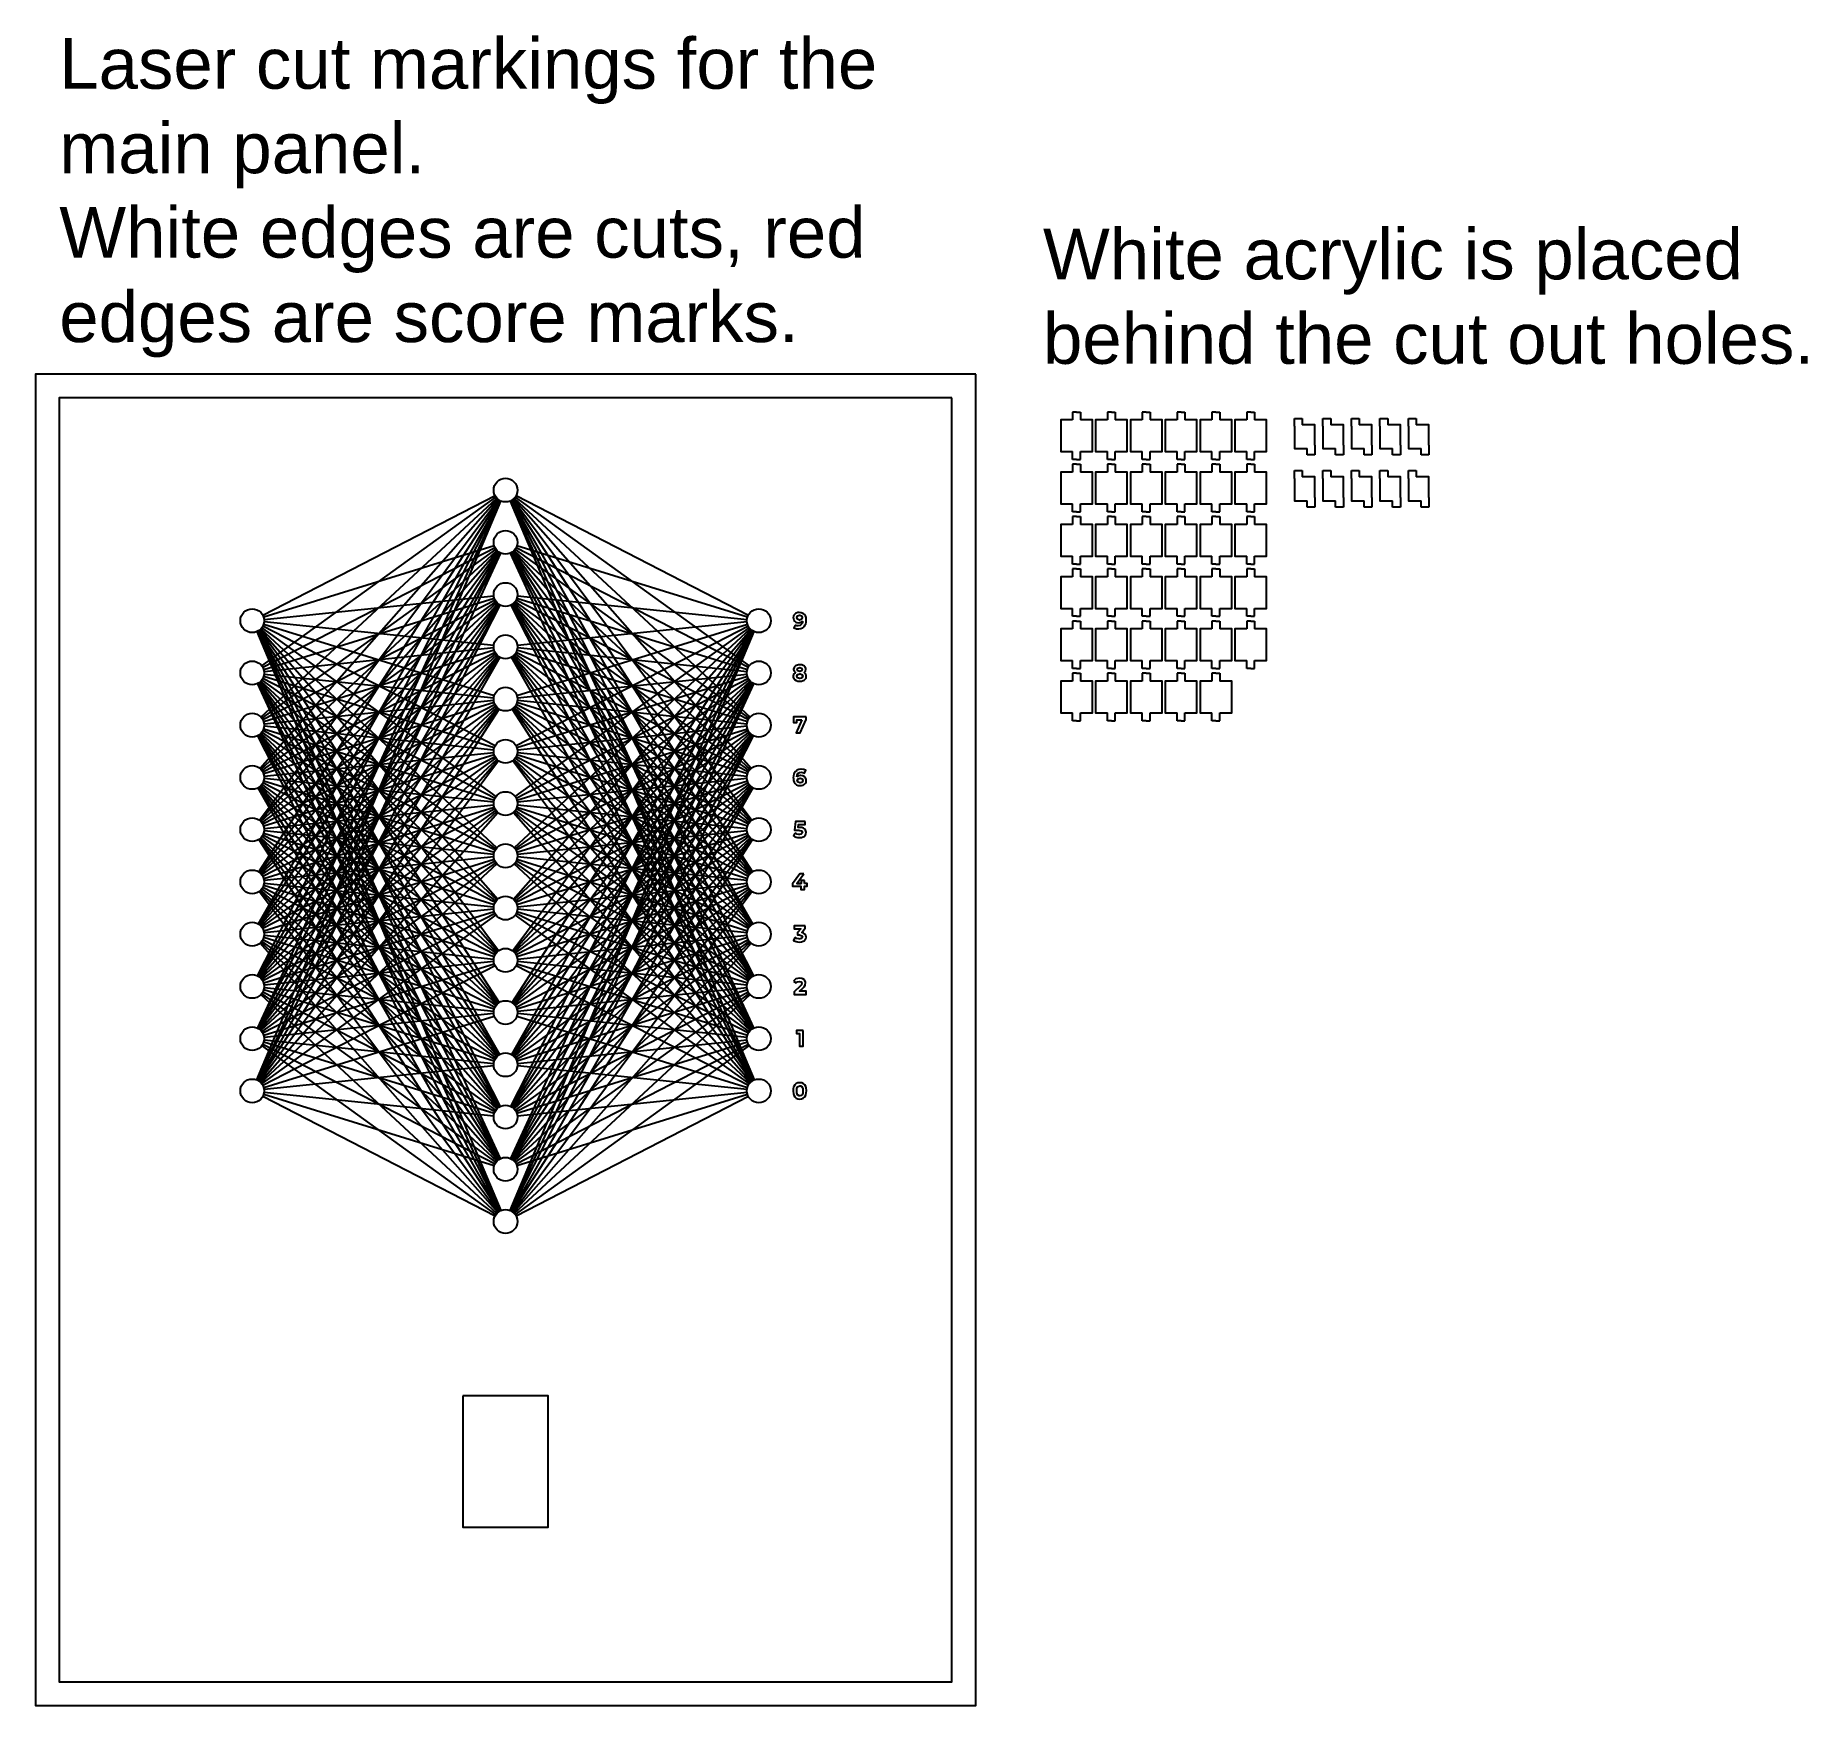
# Model space of a CAD drawing. Header units: millimetres. Extents: x 17 to 1137, y 32 to 1087.
import ezdxf

# ---------------------------------------------------------------- set-up
doc = ezdxf.new("R2010")
doc.units = ezdxf.units.MM
doc.layers.add('CUTTING', color=7, linetype='Continuous')
doc.layers.add('SCORING', color=1, linetype='Continuous')
doc.styles.get("Standard").update_dxf_attribs({"font": 'arial.ttf'})

# ---------------------------------------------------------------- blocks, each defined once
blk = doc.blocks.new('*U10')
at = {"layer": 'CUTTING'}
for p, q in [((-15, 0), (-15, 2.5)), ((-15, 2.5), (-10, 2.5)), ((-15, 0), (-15, -2.5)), ((15, 2.5), (10, 2.5)), ((15, 0), (15, 2.5)), ((15, 0), (15, -2.5)), ((-15, -2.5), (-10, -2.5)), ((15, -2.5), (10, -2.5))]:
    blk.add_line(p, q, dxfattribs=at)
for points in [[(10, 2.5), (10, 10), (-10, 10), (-10, 2.5)], [(-10, -2.5), (-10, -10), (10, -10), (10, -2.5)]]:
    blk.add_lwpolyline(points, dxfattribs=at)
blk = doc.blocks.new('*U12')
at = {"layer": 'CUTTING', "color": 0, "linetype": 'ByBlock', "lineweight": -2, "transparency": 16777216}
for p in [(0, 110), (33, 110), (66, 110), (99, 110), (132, 110), (0, 88), (33, 88), (66, 88), (99, 88), (132, 88), (165, 88), (0, 66), (33, 66), (66, 66), (99, 66), (132, 66), (165, 66), (0, 44), (33, 44), (66, 44), (99, 44), (132, 44), (165, 44), (0, 22), (33, 22), (66, 22), (99, 22), (132, 22), (165, 22), (0, 0), (33, 0), (66, 0), (99, 0), (132, 0), (165, 0)]:
    blk.add_blockref('*U10', p, dxfattribs=at)
blk = doc.blocks.new('*U24')
at = {"layer": 'CUTTING'}
for p, q in [((-66, -28.3), (-60, -28.3)), ((-60, -33.3), (-64, -33.3)), ((-60, -28.3), (-60, -33.3)), ((-83, -41.3), (-83, -36.3)), ((-83, -36.3), (-79, -36.3)), ((-78, -41.3), (-83, -41.3))]:
    blk.add_line(p, q, dxfattribs=at)
for points in [[(-66, -28.3), (-79, -28.3), (-79, -36.3)], [(-78, -41.3), (-64, -41.3), (-64, -33.3)]]:
    blk.add_lwpolyline(points, dxfattribs=at)
blk = doc.blocks.new('*U25')
at = {"layer": 'CUTTING', "color": 0, "linetype": 'ByBlock', "lineweight": -2, "transparency": 16777216}
for p in [(0, 72), (33, 72), (0, 54), (33, 54), (0, 36), (33, 36), (0, 18), (33, 18), (0, 0), (33, 0)]:
    blk.add_blockref('*U24', p, dxfattribs=at)

msp = doc.modelspace()

# ---------------------------------------------------------------- linework, layer by layer
at = {"color": 5}
msp.add_lwpolyline([(611.1, 873.4), (17.1, 873.4), (17.1, 32.4), (611.1, 32.4)], close=True, dxfattribs=at)
at = {"layer": 'CUTTING'}
for points in [[(596.1, 858.4), (32.1, 858.4), (32.1, 47.4), (596.1, 47.4)], [(502.1, 458.8), (497.8, 458.8), (497.8, 456.9), (499.8, 456.9), (499.8, 448.8), (502.1, 448.8)], [(287.1, 228.1), (287.1, 145.1), (341.1, 145.1), (341.1, 228.1)]]:
    msp.add_lwpolyline(points, close=True, dxfattribs=at)
for points in [[(496.3, 721.2), (496.1, 720.7), (495.8, 719.4), (495.9, 718.9), (496.3, 717.8)], [(499.6, 722.8), (498.8, 722.7), (497.7, 722.4), (497.2, 722.1), (496.3, 721.2)], [(496.3, 717.8), (496.6, 717.5)], [(496.6, 717.5), (497.5, 716.7), (498, 716.5), (499.3, 716.3), (499.7, 716.4), (500.8, 716.6), (501.8, 717.3)], [(499.8, 718), (499.7, 718), (498.6, 718.5), (498.5, 718.5), (498.1, 719.6), (498.1, 719.6), (498.6, 720.7), (498.6, 720.7), (499.8, 721)], [(501.8, 717.3), (501.5, 716), (500.9, 715.1), (500.2, 714.5), (498.9, 714.3)], [(502.7, 713.9), (503.4, 714.9), (503.7, 715.4), (504, 716.6), (504.1, 717.8), (504.1, 718.3), (503.9, 719.6), (503.5, 720.6), (502.9, 721.5), (502.9, 721.6), (502, 722.2), (500.9, 722.6), (499.6, 722.8)], [(499.8, 721), (500, 721), (501.1, 720.6), (501.1, 720.6), (501.5, 719.6), (501.5, 719.5), (501, 718.5), (500.9, 718.4), (499.8, 718)], [(497.1, 714.8), (496.2, 713.1), (496.3, 713), (497.5, 712.6), (497.8, 712.5), (499, 712.4), (499.4, 712.4), (500.6, 712.6), (501.6, 713), (501.8, 713.2), (502.7, 713.9)], [(498.9, 714.3), (498.1, 714.4), (497.1, 714.8)], [(496.4, 688.1), (496.1, 686.9), (496.1, 686.8), (496.4, 685.8), (496.4, 685.7), (497.3, 684.9), (497, 684.7), (496.1, 683.9), (496, 683.6), (495.7, 682.5), (495.8, 682), (496.3, 680.9)], [(496.3, 680.9), (496.7, 680.4), (497.7, 679.8), (498.7, 679.5), (500, 679.4), (501.1, 679.5), (502.2, 679.8), (502.8, 680.1), (503.6, 680.9), (503.9, 681.3), (504.1, 682.5), (504.1, 682.7), (503.8, 683.9), (503.6, 684.1)], [(500, 689.8), (499.1, 689.7), (497.9, 689.4), (497.5, 689.2), (496.6, 688.5), (496.4, 688.1)], [(500, 681.1), (499.7, 681.1), (498.6, 681.5), (498.6, 681.5), (498.1, 682.6), (498.1, 682.6), (498.6, 683.6), (498.8, 683.7), (500, 684)], [(500, 685.6), (498.8, 685.9), (498.4, 686.8), (498.8, 687.7), (500, 688.1)], [(502.7, 684.9), (503.5, 685.8), (503.5, 685.8), (503.8, 686.9), (503.8, 687.4), (503.3, 688.5), (503, 688.8), (502, 689.4), (501.2, 689.7), (500, 689.8)], [(500, 688.1), (500, 688.1), (501.1, 687.7), (501.5, 686.8), (501.1, 685.9), (501.1, 685.9), (500, 685.6), (500, 685.6)], [(500, 684), (500.2, 684), (501.3, 683.6), (501.3, 683.6), (501.8, 682.6), (501.8, 682.6), (501.3, 681.5), (501.1, 681.4), (500, 681.1)], [(503.6, 684.1), (502.7, 684.9), (502.7, 684.9)], [(504, 656.8), (495.9, 656.8), (495.9, 653.2), (498, 653.2), (498, 654.9), (501.3, 654.9)], [(501.3, 654.9), (497.7, 646.8), (500.2, 646.8), (504, 655.3)], [(501.3, 654.9), (497.7, 646.8), (500.2, 646.8), (504, 655.3)], [(504, 655.3), (504, 656.8)], [(497.2, 622.3), (496.4, 621.3), (496.3, 620.8), (495.9, 619.7), (495.8, 618.4)], [(495.8, 618.4), (495.9, 618), (496, 616.7), (496.4, 615.6), (497, 614.7), (497.1, 614.7), (497.9, 614), (499, 613.6), (500.3, 613.5), (501.1, 613.5), (502.2, 613.8), (502.7, 614.2), (503.6, 615)], [(500.9, 623.8), (500.6, 623.8), (499.3, 623.6), (498.2, 623.1), (498.1, 623), (497.2, 622.3)], [(498.2, 619), (498.4, 620.2), (498.9, 621.2), (499.8, 621.7), (501, 621.9)], [(500.6, 619.9), (500.3, 619.9), (499.1, 619.6), (498.2, 619)], [(500.2, 615.2), (500, 615.2), (498.9, 615.6), (498.9, 615.6), (498.4, 616.7), (498.4, 616.7), (498.9, 617.8), (499, 617.8), (500.2, 618.1)], [(500.2, 618.1), (500.3, 618.1), (501.4, 617.8), (501.4, 617.7), (501.8, 616.7), (501.8, 616.6), (501.4, 615.6), (501.3, 615.5), (500.2, 615.2)], [(503.4, 618.8), (502.4, 619.5), (501.8, 619.7), (500.6, 619.9)], [(501, 621.9), (501.8, 621.8), (502.9, 621.4), (503.7, 623.1), (503.6, 623.1), (502.5, 623.6), (502.2, 623.7), (500.9, 623.8)], [(503.6, 615), (503.9, 615.6), (504.1, 616.7), (504, 617.3), (503.6, 618.4), (503.4, 618.8)], [(496.9, 583.4), (496, 581.7), (496.6, 581.3), (497.7, 580.9), (498.6, 580.7), (499.8, 580.6), (501, 580.7), (502.1, 581.1), (502.7, 581.4), (503.5, 582.3)], [(503.3, 590.8), (497.2, 590.8), (496.7, 585.2), (499.3, 585.2), (500.1, 585.1), (501.1, 584.8), (501.6, 583.8), (501.1, 582.9), (500.9, 582.8), (499.7, 582.5)], [(499.7, 582.5), (499.4, 582.5), (498.2, 582.8), (497.9, 582.9), (496.9, 583.4)], [(503.5, 582.3), (503.7, 582.7), (504, 584), (504, 584.1), (503.6, 585.3), (502.9, 586.2), (502.3, 586.6), (501.2, 586.9), (499.8, 587), (499, 587), (499.1, 588.9), (503.3, 588.9), (503.3, 590.8)], [(502.5, 557.8), (500, 557.8), (495.4, 551.4), (495.4, 549.9), (500.7, 549.9), (500.7, 547.8), (503, 547.8), (503, 549.9), (504.6, 549.9), (504.6, 551.7), (503, 551.7)], [(500.8, 551.7), (498.1, 551.7), (502.5, 557.8)], [(503, 553.6), (500.8, 553.6), (500.8, 551.7), (498.1, 551.7), (500.8, 551.7)], [(503, 551.7), (503, 553.6)], [(496.8, 517.4), (495.9, 515.7), (496.5, 515.3), (497.7, 514.9), (498.6, 514.7), (499.8, 514.6), (501, 514.7), (502.1, 515.1), (502.7, 515.4), (503.4, 516.3)], [(503.4, 524.8), (496.4, 524.8), (496.4, 522.9), (500.7, 522.9), (498.6, 520.6), (498.6, 519.1), (499.7, 519.1), (500.2, 519), (501.3, 518.6), (501.6, 517.8), (501.1, 516.9), (500.9, 516.8), (499.7, 516.5)], [(499.7, 516.5), (499.4, 516.6), (498.2, 516.8), (497.9, 516.9), (496.8, 517.4)], [(503.4, 516.3), (503.7, 516.7), (503.9, 517.8), (503.8, 518.7), (503.2, 519.7), (502.4, 520.3), (501.2, 520.7), (503.4, 523.3), (503.4, 524.8)], [(499.9, 491.8), (499.9, 491.8), (498.7, 491.6), (497.5, 491.3), (496.8, 490.8), (495.9, 489.9)], [(495.9, 489.9), (497.7, 488.8), (498.5, 489.6), (498.6, 489.6), (499.7, 489.8)], [(499.7, 489.8), (499.8, 489.8), (500.9, 489.5), (501.3, 488.6), (501.1, 487.8), (501.1, 487.7), (500.3, 486.8), (496.4, 483.1), (496.4, 481.6), (504, 481.6), (504, 483.5), (499.7, 483.5), (502, 485.7), (502.7, 486.4), (503.3, 487.3), (503.4, 487.7), (503.6, 488.8), (503.6, 489.3), (503.2, 490.4), (502.9, 490.7), (501.9, 491.4), (501.2, 491.6), (499.9, 491.8)], [(500, 425.8), (498.8, 425.6), (497.7, 425.2), (496.9, 424.5), (496.3, 423.4), (496.1, 423.1), (495.8, 421.9), (495.7, 420.6), (495.7, 420.2), (495.9, 418.9), (496.3, 417.9), (496.9, 416.8)], [(503.1, 424.4), (502.2, 425.2), (501.2, 425.6), (500, 425.8)], [(496.9, 416.8), (497.7, 416.1), (498.8, 415.6), (500, 415.4), (501.1, 415.6), (502.2, 416.1), (503.1, 416.8), (503.7, 417.9), (503.8, 418.2), (504.1, 419.3), (504.3, 420.6), (504.2, 421.1), (504.1, 422.4), (503.7, 423.4), (503.1, 424.4)], [(500, 417.4), (499.5, 417.5), (498.6, 418.2), (498.5, 418.2), (498.1, 419.3), (498, 420.6), (498, 420.7), (498.2, 422.1), (498.6, 423.1), (498.9, 423.4), (500, 423.8)], [(500, 423.8), (500.5, 423.8), (501.4, 423.1), (501.4, 423), (501.8, 422), (501.9, 420.6), (501.9, 420.5), (501.8, 419.1), (501.4, 418.2), (501, 417.8), (500, 417.4)]]:
    msp.add_lwpolyline(points, dxfattribs=at)
for centre in [(314.1, 800.1), (314.1, 767.1), (314.1, 734.1), (154.1, 717.6), (474.1, 717.6), (314.1, 701.1), (154.1, 684.6), (474.1, 684.6), (314.1, 668.1), (154.1, 651.6), (474.1, 651.6), (314.1, 635.1), (154.1, 618.6), (474.1, 618.6), (314.1, 602.1), (154.1, 585.6), (474.1, 585.6), (314.1, 569.1), (154.1, 552.6), (474.1, 552.6), (314.1, 536.1), (154.1, 519.6), (474.1, 519.6), (314.1, 503.1), (154.1, 486.6), (474.1, 486.6), (314.1, 470.1), (154.1, 453.6), (474.1, 453.6), (314.1, 437.1), (154.1, 420.6), (474.1, 420.6), (314.1, 404.1), (314.1, 371.1), (314.1, 338.1)]:
    msp.add_circle(centre, 7.5, dxfattribs=at)
at = {"layer": 'SCORING'}
for p, q in [((159.6, 656.7), (308.6, 795)), ((160.2, 689), (308, 795.7)), ((160.8, 721.1), (307.5, 796.7)), ((319.6, 795), (468.6, 656.7)), ((320.2, 795.7), (468, 689)), ((320.8, 796.7), (467.5, 721.1)), ((157, 427.5), (311.2, 793.2)), ((311, 793.3), (157.3, 460.4)), ((157.5, 493.3), (310.7, 793.4)), ((310.4, 793.6), (157.8, 526.1)), ((158.2, 558.9), (310.1, 793.8)), ((158.6, 591.6), (309.6, 794.1)), ((309.2, 794.5), (159.1, 624.2)), ((317, 793.2), (471.2, 427.5)), ((471, 460.4), (317.3, 793.3)), ((317.5, 793.4), (470.7, 493.3)), ((470.4, 526.1), (317.8, 793.6)), ((318.2, 793.8), (470.1, 558.9)), ((318.6, 794.1), (469.6, 591.6)), ((469.2, 624.2), (319.1, 794.5)), ((309.2, 761.5), (159.1, 591.2)), ((159.6, 623.7), (308.6, 762)), ((308, 762.7), (160.2, 656)), ((307.5, 763.7), (160.8, 688.1)), ((307, 764.9), (161.3, 719.8)), ((469.2, 591.2), (319.1, 761.5)), ((319.6, 762), (468.6, 623.7)), ((468, 656), (320.2, 762.7)), ((467.5, 688.1), (320.8, 763.7)), ((467, 719.8), (321.3, 764.9)), ((311, 760.3), (157.3, 427.4)), ((157.5, 460.3), (310.7, 760.4)), ((310.4, 760.6), (157.8, 493.1)), ((158.2, 525.9), (310.1, 760.8)), ((309.6, 761.1), (158.6, 558.6)), ((471, 427.4), (317.3, 760.3)), ((317.5, 760.4), (470.7, 460.3)), ((470.4, 493.1), (317.8, 760.6)), ((318.2, 760.8), (470.1, 525.9)), ((469.6, 558.6), (318.6, 761.1)), ((158.2, 492.9), (310.1, 727.8)), ((309.6, 728.1), (158.6, 525.6)), ((159.1, 558.2), (309.2, 728.5)), ((159.6, 590.7), (308.6, 729)), ((308, 729.7), (160.2, 623)), ((160.8, 655.1), (307.5, 730.7)), ((161.3, 686.8), (307, 731.9)), ((161.6, 718.4), (306.7, 733.4)), ((318.2, 727.8), (470.1, 492.9)), ((469.6, 525.6), (318.6, 728.1)), ((319.1, 728.5), (469.2, 558.2)), ((319.6, 729), (468.6, 590.7)), ((468, 623), (320.2, 729.7)), ((320.8, 730.7), (467.5, 655.1)), ((321.3, 731.9), (467, 686.8)), ((321.6, 733.4), (466.7, 718.4)), ((157.5, 427.3), (310.7, 727.4)), ((310.4, 727.6), (157.8, 460.1)), ((306.7, 701.9), (161.6, 716.9)), ((317.5, 727.4), (470.7, 427.3)), ((470.4, 460.1), (317.8, 727.6)), ((466.7, 716.9), (321.6, 701.9)), ((157, 710.7), (311.2, 345)), ((311, 377.9), (157.3, 710.8)), ((157.5, 710.9), (310.7, 410.8)), ((310.4, 443.6), (157.8, 711.1)), ((158.2, 711.3), (310.1, 476.4)), ((309.6, 509.1), (158.6, 711.6)), ((159.1, 712), (309.2, 541.7)), ((308.6, 574.2), (159.6, 712.5)), ((160.2, 713.2), (308, 606.5)), ((307.5, 638.6), (160.8, 714.2)), ((161.3, 715.4), (307, 670.3)), ((317, 345), (471.2, 710.7)), ((471, 710.8), (317.3, 377.9)), ((317.5, 410.8), (470.7, 710.9)), ((470.4, 711.1), (317.8, 443.6)), ((318.2, 476.4), (470.1, 711.3)), ((469.6, 711.6), (318.6, 509.1)), ((319.1, 541.7), (469.2, 712)), ((468.6, 712.5), (319.6, 574.2)), ((320.2, 606.5), (468, 713.2)), ((467.5, 714.2), (320.8, 638.6)), ((321.3, 670.3), (467, 715.4)), ((310.4, 694.6), (157.8, 427.1)), ((158.2, 459.9), (310.1, 694.8)), ((309.6, 695.1), (158.6, 492.6)), ((159.1, 525.2), (309.2, 695.5)), ((308.6, 696), (159.6, 557.7)), ((160.2, 590), (308, 696.7)), ((160.8, 622.1), (307.5, 697.7)), ((307, 698.9), (161.3, 653.8)), ((306.7, 700.4), (161.6, 685.4)), ((470.4, 427.1), (317.8, 694.6)), ((318.2, 694.8), (470.1, 459.9)), ((469.6, 492.6), (318.6, 695.1)), ((319.1, 695.5), (469.2, 525.2)), ((468.6, 557.7), (319.6, 696)), ((320.2, 696.7), (468, 590)), ((320.8, 697.7), (467.5, 622.1)), ((467, 653.8), (321.3, 698.9)), ((466.7, 685.4), (321.6, 700.4)), ((161.6, 683.9), (306.7, 668.9)), ((321.6, 668.9), (466.7, 683.9)), ((157.3, 677.8), (311, 344.9)), ((310.7, 377.8), (157.5, 677.9)), ((157.8, 678.1), (310.4, 410.6)), ((310.1, 443.4), (158.2, 678.3)), ((158.6, 678.6), (309.6, 476.1)), ((309.2, 508.7), (159.1, 679)), ((159.6, 679.5), (308.6, 541.2)), ((308, 573.5), (160.2, 680.2)), ((160.8, 681.2), (307.5, 605.6)), ((307, 637.3), (161.3, 682.4)), ((317.3, 344.9), (471, 677.8)), ((470.7, 677.9), (317.5, 377.8)), ((317.8, 410.6), (470.4, 678.1)), ((470.1, 678.3), (318.2, 443.4)), ((318.6, 476.1), (469.6, 678.6)), ((469.2, 679), (319.1, 508.7)), ((319.6, 541.2), (468.6, 679.5)), ((468, 680.2), (320.2, 573.5)), ((320.8, 605.6), (467.5, 681.2)), ((467, 682.4), (321.3, 637.3)), ((158.2, 426.9), (310.1, 661.8)), ((309.6, 662.1), (158.6, 459.6)), ((159.1, 492.2), (309.2, 662.5)), ((308.6, 663), (159.6, 524.7)), ((160.2, 557), (308, 663.7)), ((307.5, 664.7), (160.8, 589.1)), ((307, 665.9), (161.3, 620.8)), ((161.6, 652.4), (306.7, 667.4)), ((318.2, 661.8), (470.1, 426.9)), ((469.6, 459.6), (318.6, 662.1)), ((319.1, 662.5), (469.2, 492.2)), ((468.6, 524.7), (319.6, 663)), ((320.2, 663.7), (468, 557)), ((467.5, 589.1), (320.8, 664.7)), ((467, 620.8), (321.3, 665.9)), ((321.6, 667.4), (466.7, 652.4)), ((161.3, 649.4), (307, 604.3)), ((306.7, 635.9), (161.6, 650.9)), ((321.3, 604.3), (467, 649.4)), ((466.7, 650.9), (321.6, 635.9)), ((157.5, 644.9), (310.7, 344.8)), ((310.4, 377.6), (157.8, 645.1)), ((158.2, 645.3), (310.1, 410.4)), ((309.6, 443.1), (158.6, 645.6)), ((159.1, 646), (309.2, 475.7)), ((308.6, 508.2), (159.6, 646.5)), ((160.2, 647.2), (308, 540.5)), ((307.5, 572.6), (160.8, 648.2)), ((317.5, 344.8), (470.7, 644.9)), ((470.4, 645.1), (317.8, 377.6)), ((318.2, 410.4), (470.1, 645.3)), ((469.6, 645.6), (318.6, 443.1)), ((319.1, 475.7), (469.2, 646)), ((468.6, 646.5), (319.6, 508.2)), ((320.2, 540.5), (468, 647.2)), ((467.5, 648.2), (320.8, 572.6)), ((309.6, 629.1), (158.6, 426.6)), ((159.1, 459.2), (309.2, 629.5)), ((308.6, 630), (159.6, 491.7)), ((160.2, 524), (308, 630.7)), ((307.5, 631.7), (160.8, 556.1)), ((307, 632.9), (161.3, 587.8)), ((161.6, 619.4), (306.7, 634.4)), ((469.6, 426.6), (318.6, 629.1)), ((319.1, 629.5), (469.2, 459.2)), ((468.6, 491.7), (319.6, 630)), ((320.2, 630.7), (468, 524)), ((467.5, 556.1), (320.8, 631.7)), ((467, 587.8), (321.3, 632.9)), ((321.6, 634.4), (466.7, 619.4)), ((161.3, 616.4), (307, 571.3)), ((306.7, 602.9), (161.6, 617.9)), ((321.3, 571.3), (467, 616.4)), ((466.7, 617.9), (321.6, 602.9)), ((310.4, 344.6), (157.8, 612.1)), ((158.2, 612.3), (310.1, 377.4)), ((309.6, 410.1), (158.6, 612.6)), ((159.1, 613), (309.2, 442.7)), ((308.6, 475.2), (159.6, 613.5)), ((160.2, 614.2), (308, 507.5)), ((307.5, 539.6), (160.8, 615.2)), ((470.4, 612.1), (317.8, 344.6)), ((318.2, 377.4), (470.1, 612.3)), ((469.6, 612.6), (318.6, 410.1)), ((319.1, 442.7), (469.2, 613)), ((468.6, 613.5), (319.6, 475.2)), ((320.2, 507.5), (468, 614.2)), ((467.5, 615.2), (320.8, 539.6)), ((159.1, 426.2), (309.2, 596.5)), ((308.6, 597), (159.6, 458.7)), ((160.2, 491), (308, 597.7)), ((307.5, 598.7), (160.8, 523.1)), ((161.3, 554.8), (307, 599.9)), ((161.6, 586.4), (306.7, 601.4)), ((319.1, 596.5), (469.2, 426.2)), ((468.6, 458.7), (319.6, 597)), ((320.2, 597.7), (468, 491)), ((467.5, 523.1), (320.8, 598.7)), ((321.3, 599.9), (467, 554.8)), ((321.6, 601.4), (466.7, 586.4)), ((307.5, 506.6), (160.8, 582.2)), ((161.3, 583.4), (307, 538.3)), ((306.7, 569.9), (161.6, 584.9)), ((467.5, 582.2), (320.8, 506.6)), ((321.3, 538.3), (467, 583.4)), ((466.7, 584.9), (321.6, 569.9)), ((158.2, 579.3), (310.1, 344.4)), ((309.6, 377.1), (158.6, 579.6)), ((159.1, 580), (309.2, 409.7)), ((308.6, 442.2), (159.6, 580.5)), ((160.2, 581.2), (308, 474.5)), ((318.2, 344.4), (470.1, 579.3)), ((469.6, 579.6), (318.6, 377.1)), ((319.1, 409.7), (469.2, 580)), ((468.6, 580.5), (319.6, 442.2)), ((320.2, 474.5), (468, 581.2)), ((308.6, 564), (159.6, 425.7)), ((160.2, 458), (308, 564.7)), ((307.5, 565.7), (160.8, 490.1)), ((161.3, 521.8), (307, 566.9)), ((306.7, 568.4), (161.6, 553.4)), ((468.6, 425.7), (319.6, 564)), ((320.2, 564.7), (468, 458)), ((467.5, 490.1), (320.8, 565.7)), ((321.3, 566.9), (467, 521.8)), ((466.7, 553.4), (321.6, 568.4)), ((160.8, 549.2), (307.5, 473.6)), ((307, 505.3), (161.3, 550.4)), ((161.6, 551.9), (306.7, 536.9)), ((320.8, 473.6), (467.5, 549.2)), ((467, 550.4), (321.3, 505.3)), ((321.6, 536.9), (466.7, 551.9)), ((158.6, 546.6), (309.6, 344.1)), ((309.2, 376.7), (159.1, 547)), ((159.6, 547.5), (308.6, 409.2)), ((308, 441.5), (160.2, 548.2)), ((318.6, 344.1), (469.6, 546.6)), ((469.2, 547), (319.1, 376.7)), ((319.6, 409.2), (468.6, 547.5)), ((468, 548.2), (320.2, 441.5)), ((160.2, 425), (308, 531.7)), ((307.5, 532.7), (160.8, 457.1)), ((161.3, 488.8), (307, 533.9)), ((306.7, 535.4), (161.6, 520.4)), ((320.2, 531.7), (468, 425)), ((467.5, 457.1), (320.8, 532.7)), ((321.3, 533.9), (467, 488.8)), ((466.7, 520.4), (321.6, 535.4)), ((308, 408.5), (160.2, 515.2)), ((160.8, 516.2), (307.5, 440.6)), ((307, 472.3), (161.3, 517.4)), ((161.6, 518.9), (306.7, 503.9)), ((468, 515.2), (320.2, 408.5)), ((320.8, 440.6), (467.5, 516.2)), ((467, 517.4), (321.3, 472.3)), ((321.6, 503.9), (466.7, 518.9)), ((309.2, 343.7), (159.1, 514)), ((159.6, 514.5), (308.6, 376.2)), ((469.2, 514), (319.1, 343.7)), ((319.6, 376.2), (468.6, 514.5)), ((307.5, 499.7), (160.8, 424.1)), ((161.3, 455.8), (307, 500.9)), ((306.7, 502.4), (161.6, 487.4)), ((467.5, 424.1), (320.8, 499.7)), ((321.3, 500.9), (467, 455.8)), ((466.7, 487.4), (321.6, 502.4)), ((159.6, 481.5), (308.6, 343.2)), ((308, 375.5), (160.2, 482.2)), ((160.8, 483.2), (307.5, 407.6)), ((307, 439.3), (161.3, 484.4)), ((161.6, 485.9), (306.7, 470.9)), ((319.6, 343.2), (468.6, 481.5)), ((468, 482.2), (320.2, 375.5)), ((320.8, 407.6), (467.5, 483.2)), ((467, 484.4), (321.3, 439.3)), ((321.6, 470.9), (466.7, 485.9)), ((161.3, 422.8), (307, 467.9)), ((306.7, 469.4), (161.6, 454.4)), ((321.3, 467.9), (467, 422.8)), ((466.7, 454.4), (321.6, 469.4)), ((308, 342.5), (160.2, 449.2)), ((160.8, 450.2), (307.5, 374.6)), ((307, 406.3), (161.3, 451.4)), ((161.6, 452.9), (306.7, 437.9)), ((468, 449.2), (320.2, 342.5)), ((320.8, 374.6), (467.5, 450.2)), ((467, 451.4), (321.3, 406.3)), ((321.6, 437.9), (466.7, 452.9)), ((306.7, 436.4), (161.6, 421.4)), ((466.7, 421.4), (321.6, 436.4)), ((160.8, 417.2), (307.5, 341.6)), ((307, 373.3), (161.3, 418.4)), ((161.6, 419.9), (306.7, 404.9)), ((320.8, 341.6), (467.5, 417.2)), ((467, 418.4), (321.3, 373.3)), ((321.6, 404.9), (466.7, 419.9))]:
    msp.add_line(p, q, dxfattribs=at)

# ---------------------------------------------------------------- block references
at = {"layer": 'CUTTING', "rotation": 270}
for name, p in [('*U12', (674.8, 834.4)), ('*U25', (853.7, 762.4))]:
    msp.add_blockref(name, p, dxfattribs=at)

# ---------------------------------------------------------------- texts
at = {"char_height": 32, "attachment_point": 1}
for s, width, insert in [('Laser cut markings for the main panel.^JWhite edges are cuts, red edges are score marks.', 565.007, (32.2, 1085.6)), ('White acrylic is placed behind the cut out holes.', 519.91, (653.6, 965.2))]:
    msp.add_mtext_dynamic_manual_height_columns(s, width=width, gutter_width=12.5, heights=[0], dxfattribs=dict(at, insert=insert))

doc.saveas('drawing.dxf')
